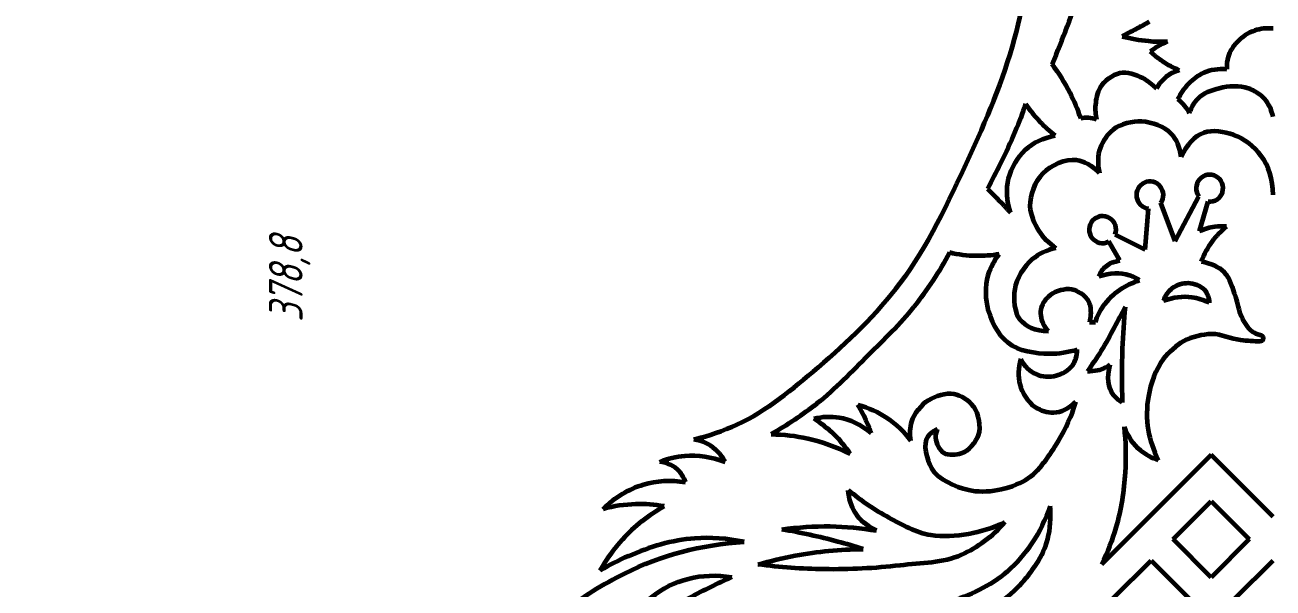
# Model space of a CAD drawing. Header units: millimetres. Extents: x -63 to 541, y 21 to 463.
# Drawn here: x -62.5 to 122.9, y 164.8 to 248.3 of the extents above; entities that cross this region are included whole.
import ezdxf

# ---------------------------------------------------------------- set-up
doc = ezdxf.new("R2010")
doc.units = ezdxf.units.MM
doc.linetypes.add('K5LT32769', pattern=[0])
doc.linetypes.add('K5LT_THIN', pattern=[0])
doc.styles.add('KDIMTEXTSTYLE', font='GOST_AU.SHX', dxfattribs={"width": 0.96, "oblique": 15, "height": 5})
doc.dimstyles.new('KDIMSTYLE (1.00)', dxfattribs={"dimtxt": 5, "dimasz": 1, "dimexe": 2, "dimexo": 0, "dimgap": 1, "dimtad": 1, "dimtxsty": 'KDIMTEXTSTYLE', "dimsah": 1, "dimcen": 0, "dimdle": 1, "dimadec": 0, "dimazin": 0, "dimtfac": 0.667, "dimtmove": 0, "dimatfit": 3, "dimfxl": 1, "dimtvp": 1, "dimtolj": 1, "dimtzin": 0, "dimarcsym": 0})

# ---------------------------------------------------------------- blocks, each defined once
blk = doc.blocks.new('KDIMARROW_01')
blk.add_hatch(color=0).paths.add_polyline_path([(0, 0), (-5, 0.66), (-4.5, 0), (-5, -0.66)])
at = {"color": 0, "linetype": 'K5LT_THIN', "lineweight": 18}
for p, q in [((-4.5, 0), (-5, 0.66)), ((-5, 0.66), (0, 0)), ((0, 0), (-5, -0.66)), ((-5, -0.66), (-4.5, 0)), ((0, 0), (-1, 0))]:
    blk.add_line(p, q, dxfattribs=at)

msp = doc.modelspace()

# ---------------------------------------------------------------- linework, layer by layer
at = {"color": 30, "linetype": 'K5LT32769', "lineweight": 60, "true_color": 0xff8000}
for p, q in [((108.293, 216.221), (111.853, 222.855)), ((103.881, 214.976), (104.337, 221.064)), ((108.293, 216.221), (106.193, 221.89)), ((111.946, 217.68), (113.226, 222.088)), ((99.41, 217.214), (103.881, 214.976)), ((100.106, 213.318), (98.443, 216.138)), ((113.661, 184.519), (97.398, 168.256)), ((122.854, 175.327), (113.661, 184.519)), ((108.004, 171.98), (113.661, 177.637)), ((113.661, 177.637), (119.318, 171.98)), ((113.661, 166.323), (108.004, 171.98)), ((119.318, 171.98), (113.661, 166.323)), ((99.074, 163.174), (104.73, 168.831)), ((104.73, 168.831), (110.387, 163.174)), ((117.197, 163.174), (122.854, 168.831))]:
    msp.add_line(p, q, dxfattribs=at)
for centre, start, end in [((104.565, 223.051), 324.50766, 263.43998), ((113.436, 224.076), 263.97888, 217.65947), ((97.54, 217.923), 339.23031, 296.8292)]:
    msp.add_arc(centre, 2, start, end, dxfattribs=at)
for points, knots in [([(36.844, 186.795), (39.062, 187.351), (41.189, 188.084), (43.225, 188.994), (47.676, 190.982), (51.535, 194.339), (55.286, 197.486), (59.724, 201.208), (63.98, 205.39), (67.47, 209.977), (71.656, 215.48), (74.645, 221.994), (77.561, 228.314), (80.234, 234.108), (82.817, 240.072), (84.453, 246.22), (85.952, 251.854), (86.927, 257.753), (87.283, 263.573), (87.638, 269.362), (87.646, 275.366), (86.607, 281.048), (85.677, 286.126), (83.842, 291.149), (81.868, 295.94), (78.826, 303.324), (74.399, 310.201), (69.931, 316.861), (67.992, 319.751), (66.004, 322.632), (63.839, 325.353), (60.548, 329.488), (56.327, 332.864), (53.035, 336.999), (50.767, 339.847), (47.96, 342.561), (46.671, 345.903), (45.922, 347.844), (45.158, 350.06), (45.268, 352.105), (45.367, 353.945), (45.788, 356.186), (46.966, 357.569), (47.663, 358.387), (48.574, 359.052), (49.699, 359.563)], [0, 0, 0, 0, 1, 1, 1, 2, 2, 2, 3, 3, 3, 4, 4, 4, 5, 5, 5, 6, 6, 6, 7, 7, 7, 8, 8, 8, 9, 9, 9, 10, 10, 10, 11, 11, 11, 12, 12, 12, 13, 13, 13, 14, 14, 14, 15, 15, 15, 15]), ([(90.031, 242.474), (91.629, 246.176), (93.042, 249.939), (94.268, 253.762), (95.384, 257.238), (96.292, 260.788), (97.153, 264.338), (97.747, 266.791), (98.294, 269.257), (98.792, 271.734)], [0, 0, 0, 0, 1, 1, 1, 2, 2, 2, 3, 3, 3, 3]), ([(104.447, 248.729), (103.825, 248.39), (103.202, 248.054), (102.577, 247.72), (101.867, 247.341), (101.155, 246.965), (100.441, 246.593)], [0, 0, 0, 0, 1, 1, 1, 2, 2, 2, 2]), ([(100.441, 246.593), (101.735, 246.256), (103.041, 246.029), (104.358, 245.91), (105.292, 245.826), (106.232, 245.796), (107.177, 245.821)], [0, 0, 0, 0, 1, 1, 1, 2, 2, 2, 2]), ([(122.854, 247.752), (121.887, 247.837), (120.986, 247.738), (120.151, 247.456), (119.18, 247.127), (118.204, 246.479), (117.505, 245.724), (116.941, 245.115), (116.402, 244.345), (116.17, 243.548), (116.005, 242.983), (115.947, 242.381), (115.997, 241.743)], [0, 0, 0, 0, 1, 1, 1, 2, 2, 2, 3, 3, 3, 4, 4, 4, 4]), ([(107.177, 245.821), (106.685, 245.613), (106.21, 245.376), (105.752, 245.109), (105.364, 244.883), (104.989, 244.635), (104.625, 244.367)], [0, 0, 0, 0, 1, 1, 1, 2, 2, 2, 2]), ([(104.625, 244.367), (105.2, 243.815), (105.813, 243.32), (106.465, 242.883), (107.233, 242.368), (108.054, 241.933), (108.928, 241.578)], [0, 0, 0, 0, 1, 1, 1, 2, 2, 2, 2]), ([(94.304, 234.426), (93.855, 235.729), (93.321, 236.987), (92.702, 238.201), (91.94, 239.692), (91.05, 241.116), (90.031, 242.474)], [0, 0, 0, 0, 1, 1, 1, 2, 2, 2, 2]), ([(105.521, 238.842), (104.921, 239.49), (104.256, 240.001), (103.527, 240.373), (102.512, 240.89), (101.15, 241.333), (100.108, 241.121), (99.031, 240.901), (97.787, 239.956), (97.188, 238.984), (96.754, 238.278), (96.554, 237.315), (96.476, 236.456), (96.411, 235.732), (96.458, 234.996), (96.619, 234.248)], [0, 0, 0, 0, 1, 1, 1, 2, 2, 2, 3, 3, 3, 4, 4, 4, 5, 5, 5, 5]), ([(108.928, 241.578), (108.19, 241.359), (107.541, 241.029), (106.981, 240.586), (106.398, 240.126), (105.911, 239.544), (105.521, 238.842)], [0, 0, 0, 0, 1, 1, 1, 2, 2, 2, 2]), ([(108.726, 237.267), (109.16, 238.149), (109.704, 238.924), (110.358, 239.592), (110.989, 240.236), (111.751, 240.859), (112.559, 241.224), (113.585, 241.686), (114.731, 241.859), (115.997, 241.743)], [0, 0, 0, 0, 1, 1, 1, 2, 2, 2, 3, 3, 3, 3]), ([(122.854, 234.671), (122.632, 235.729), (122.209, 236.611), (121.585, 237.317), (120.977, 238.004), (120.047, 238.562), (119.187, 238.875), (117.884, 239.348), (116.223, 239.218), (114.859, 238.875), (113.743, 238.593), (112.463, 238.148), (111.669, 237.341), (111.119, 236.783), (110.699, 236.082), (110.408, 235.239)], [0, 0, 0, 0, 1, 1, 1, 2, 2, 2, 3, 3, 3, 4, 4, 4, 5, 5, 5, 5]), ([(86.113, 236.567), (85.641, 235.191), (85.126, 233.832), (84.567, 232.492), (83.89, 230.87), (83.123, 229.283), (82.345, 227.707), (81.728, 226.456), (81.087, 225.216), (80.422, 223.989)], [0, 0, 0, 0, 1, 1, 1, 2, 2, 2, 3, 3, 3, 3]), ([(86.113, 236.567), (86.753, 235.625), (87.461, 234.745), (88.236, 233.93), (88.93, 233.199), (89.679, 232.519), (90.482, 231.889)], [0, 0, 0, 0, 1, 1, 1, 2, 2, 2, 2]), ([(108.726, 237.267), (109.093, 236.968), (109.423, 236.639), (109.715, 236.278), (109.976, 235.956), (110.207, 235.61), (110.408, 235.239)], [0, 0, 0, 0, 1, 1, 1, 2, 2, 2, 2]), ([(96.619, 234.248), (96.231, 234.386), (95.839, 234.469), (95.443, 234.497), (95.067, 234.523), (94.687, 234.5), (94.304, 234.426)], [0, 0, 0, 0, 1, 1, 1, 2, 2, 2, 2]), ([(109.223, 228.732), (109.013, 230.166), (108.514, 231.305), (107.728, 232.151), (106.734, 233.218), (104.853, 233.873), (103.369, 233.945), (101.972, 234.013), (100.193, 233.61), (99.096, 232.749), (98.269, 232.1), (97.522, 231.021), (97.173, 230.014), (96.784, 228.893), (96.755, 227.654), (97.087, 226.296)], [0, 0, 0, 0, 1, 1, 1, 2, 2, 2, 3, 3, 3, 4, 4, 4, 5, 5, 5, 5]), ([(83.841, 220.442), (83.286, 222.237), (83.2, 223.918), (83.584, 225.484), (83.964, 227.035), (84.928, 228.728), (86.105, 229.8), (87.247, 230.841), (88.706, 231.538), (90.482, 231.889)], [0, 0, 0, 0, 1, 1, 1, 2, 2, 2, 3, 3, 3, 3]), ([(122.854, 223.091), (122.81, 225.416), (122.212, 227.354), (121.06, 228.903), (120.095, 230.201), (118.535, 231.44), (117, 231.98), (115.658, 232.451), (113.816, 232.744), (112.556, 232.279), (111.18, 231.771), (110.069, 230.589), (109.223, 228.732)], [0, 0, 0, 0, 1, 1, 1, 2, 2, 2, 3, 3, 3, 4, 4, 4, 4]), ([(97.087, 226.296), (95.98, 227.41), (94.841, 228.051), (93.669, 228.219), (92.063, 228.45), (89.825, 227.42), (88.669, 226.254), (87.543, 225.116), (86.674, 223.015), (86.746, 221.382), (86.799, 220.177), (87.39, 218.81), (88.071, 217.75), (88.704, 216.765), (89.545, 215.91), (90.592, 215.186)], [0, 0, 0, 0, 1, 1, 1, 2, 2, 2, 3, 3, 3, 4, 4, 4, 5, 5, 5, 5]), ([(80.422, 223.989), (80.957, 223.47), (81.484, 222.943), (82.003, 222.408), (82.627, 221.764), (83.24, 221.109), (83.841, 220.442)], [0, 0, 0, 0, 1, 1, 1, 2, 2, 2, 2]), ([(115.952, 218.363), (115.359, 218.418), (114.775, 218.408), (114.201, 218.333), (113.432, 218.233), (112.68, 218.015), (111.946, 217.68)], [0, 0, 0, 0, 1, 1, 1, 2, 2, 2, 2]), ([(112.243, 213.2), (112.641, 214.298), (113.176, 215.297), (113.845, 216.197), (114.44, 216.997), (115.143, 217.719), (115.952, 218.363)], [0, 0, 0, 0, 1, 1, 1, 2, 2, 2, 2]), ([(90.592, 215.186), (89.203, 214.871), (88.035, 214.316), (87.088, 213.52), (85.83, 212.462), (84.735, 210.669), (84.482, 209.075), (84.257, 207.667), (84.423, 205.628), (85.251, 204.589), (86.083, 203.543), (87.493, 202.959), (89.481, 202.837)], [0, 0, 0, 0, 1, 1, 1, 2, 2, 2, 3, 3, 3, 4, 4, 4, 4]), ([(74.822, 214.507), (73.27, 211.645), (71.498, 208.958), (69.506, 206.445), (67.478, 203.885), (65.056, 201.624), (62.738, 199.307), (60.265, 196.836), (57.854, 194.253), (55.107, 192.108), (52.97, 190.438), (50.71, 188.923), (48.326, 187.562)], [0, 0, 0, 0, 1, 1, 1, 2, 2, 2, 3, 3, 3, 4, 4, 4, 4]), ([(82.192, 214.284), (81.035, 214.083), (79.881, 213.992), (78.73, 214.012), (77.424, 214.035), (76.121, 214.199), (74.822, 214.507)], [0, 0, 0, 0, 1, 1, 1, 2, 2, 2, 2]), ([(93.765, 200.114), (92.393, 199.678), (91.033, 199.464), (89.684, 199.471), (87.597, 199.483), (85.048, 199.896), (83.502, 201.103), (81.982, 202.291), (80.826, 204.62), (80.436, 206.593), (80.114, 208.219), (80.172, 210.181), (80.757, 211.762), (81.085, 212.647), (81.563, 213.488), (82.192, 214.284)], [0, 0, 0, 0, 1, 1, 1, 2, 2, 2, 3, 3, 3, 4, 4, 4, 5, 5, 5, 5]), ([(96.99, 210.944), (97.243, 211.587), (97.599, 212.101), (98.058, 212.487), (98.598, 212.942), (99.281, 213.219), (100.106, 213.318)], [0, 0, 0, 0, 1, 1, 1, 2, 2, 2, 2]), ([(112.243, 213.2), (113.64, 212.961), (114.753, 212.439), (115.58, 211.633), (116.483, 210.754), (116.809, 209.238), (117.272, 207.983), (117.628, 207.017), (117.699, 205.922), (118.162, 205.016), (118.568, 204.22), (119.028, 203.298), (119.764, 202.82), (120.116, 202.591), (120.446, 202.401), (120.958, 202.307), (121.117, 202.278), (121.37, 202.157), (121.376, 201.864), (121.386, 201.4), (121.112, 201.343), (120.91, 201.341), (120.063, 201.334), (118.99, 201.397), (118.042, 201.51), (116.599, 201.681), (115.185, 202.448), (113.766, 202.42), (112.369, 202.392), (110.821, 202.031), (109.593, 201.372), (108.45, 200.759), (107.389, 199.751), (106.588, 198.728), (105.39, 197.197), (104.683, 195.11), (104.338, 193.181), (104.052, 191.582), (104.052, 189.83), (104.316, 188.22), (104.568, 186.684), (105.066, 185.189), (105.812, 183.733)], [0, 0, 0, 0, 1, 1, 1, 2, 2, 2, 3, 3, 3, 4, 4, 4, 5, 5, 5, 6, 6, 6, 7, 7, 7, 8, 8, 8, 9, 9, 9, 10, 10, 10, 11, 11, 11, 12, 12, 12, 13, 13, 13, 14, 14, 14, 14]), ([(103.04, 210.423), (102.55, 210.724), (102.047, 210.958), (101.53, 211.122), (100.119, 211.572), (98.605, 211.513), (96.99, 210.944)], [0, 0, 0, 0, 1, 1, 1, 2, 2, 2, 2]), ([(96.487, 204.179), (96.736, 205.085), (97.15, 205.849), (97.641, 206.569), (98.283, 207.511), (99.178, 208.348), (100.114, 209.001), (100.991, 209.614), (101.967, 210.088), (103.04, 210.423)], [0, 0, 0, 0, 1, 1, 1, 2, 2, 2, 3, 3, 3, 3]), ([(106.599, 207.335), (106.892, 208.193), (107.337, 208.844), (107.934, 209.289), (108.543, 209.742), (109.481, 210.029), (110.234, 210.006), (111.066, 209.98), (112.158, 209.59), (112.682, 208.967), (113.082, 208.493), (113.313, 207.858), (113.375, 207.063)], [0, 0, 0, 0, 1, 1, 1, 2, 2, 2, 3, 3, 3, 4, 4, 4, 4]), ([(89.481, 202.837), (89.148, 203.194), (88.892, 203.578), (88.712, 203.99), (88.405, 204.693), (88.27, 205.628), (88.456, 206.341), (88.641, 207.052), (89.238, 207.81), (89.823, 208.264), (90.622, 208.884), (91.986, 209.261), (92.942, 209.075), (93.86, 208.898), (95.04, 208.136), (95.464, 207.281), (95.735, 206.732), (95.791, 205.97), (95.763, 205.315), (95.747, 204.945), (95.69, 204.574), (95.592, 204.204)], [0, 0, 0, 0, 1, 1, 1, 2, 2, 2, 3, 3, 3, 4, 4, 4, 5, 5, 5, 6, 6, 6, 7, 7, 7, 7]), ([(113.375, 207.063), (112.53, 207.472), (111.673, 207.736), (110.803, 207.854), (109.433, 208.041), (108.032, 207.868), (106.599, 207.335)], [0, 0, 0, 0, 1, 1, 1, 2, 2, 2, 2]), ([(100.887, 206.47), (100.351, 205.443), (99.807, 204.421), (99.255, 203.403), (98.615, 202.226), (98.003, 201.031), (97.301, 199.892), (96.666, 198.861), (95.99, 197.855), (95.273, 196.875)], [0, 0, 0, 0, 1, 1, 1, 2, 2, 2, 3, 3, 3, 3]), ([(100.887, 206.47), (100.685, 204.403), (100.545, 202.334), (100.466, 200.263), (100.365, 197.595), (100.365, 194.925), (100.466, 192.25)], [0, 0, 0, 0, 1, 1, 1, 2, 2, 2, 2]), ([(85.382, 198.729), (84.985, 197.381), (84.941, 196.136), (85.251, 194.993), (85.596, 193.72), (86.486, 192.244), (87.6, 191.555), (88.337, 191.1), (89.388, 190.763), (90.246, 190.789), (91.393, 190.823), (92.498, 191.358), (93.56, 192.396)], [0, 0, 0, 0, 1, 1, 1, 2, 2, 2, 3, 3, 3, 4, 4, 4, 4]), ([(85.382, 198.729), (85.986, 197.612), (86.753, 196.854), (87.681, 196.454), (88.528, 196.09), (89.718, 196.025), (90.624, 196.257), (91.502, 196.481), (92.525, 197.043), (93.048, 197.765), (93.498, 198.386), (93.737, 199.169), (93.765, 200.114)], [0, 0, 0, 0, 1, 1, 1, 2, 2, 2, 3, 3, 3, 4, 4, 4, 4]), ([(98.686, 197.864), (98.083, 197.461), (97.449, 197.181), (96.782, 197.023), (96.296, 196.909), (95.793, 196.859), (95.273, 196.875)], [0, 0, 0, 0, 1, 1, 1, 2, 2, 2, 2]), ([(100.466, 192.25), (99.938, 192.569), (99.509, 192.94), (99.18, 193.363), (98.306, 194.491), (98.141, 195.991), (98.686, 197.864)], [0, 0, 0, 0, 1, 1, 1, 2, 2, 2, 2]), ([(69.074, 186.598), (68.891, 187.629), (68.932, 188.577), (69.197, 189.442), (69.575, 190.673), (70.617, 191.949), (71.695, 192.632), (72.724, 193.284), (74.289, 193.772), (75.454, 193.547), (76.488, 193.347), (77.726, 192.537), (78.347, 191.692), (79.127, 190.632), (79.475, 188.664), (79.064, 187.439), (78.709, 186.38), (77.622, 185.049), (76.542, 184.694), (75.811, 184.454), (74.643, 184.371), (74.02, 184.743), (73.374, 185.129), (72.807, 186.218), (72.783, 187.043), (72.771, 187.449), (72.854, 187.87), (73.03, 188.304)], [0, 0, 0, 0, 1, 1, 1, 2, 2, 2, 3, 3, 3, 4, 4, 4, 5, 5, 5, 6, 6, 6, 7, 7, 7, 8, 8, 8, 9, 9, 9, 9]), ([(63.163, 187.711), (62.98, 188.265), (62.774, 188.809), (62.545, 189.343), (62.163, 190.236), (61.718, 191.102), (61.21, 191.939)], [0, 0, 0, 0, 1, 1, 1, 2, 2, 2, 2]), ([(61.21, 191.939), (62.788, 191.501), (64.222, 190.85), (65.513, 189.986), (66.855, 189.087), (68.042, 187.958), (69.074, 186.598)], [0, 0, 0, 0, 1, 1, 1, 2, 2, 2, 2]), ([(73.03, 188.304), (72.406, 188.019), (71.929, 187.668), (71.6, 187.253), (70.725, 186.146), (71.443, 183.794), (72.12, 182.554), (73.033, 180.882), (75.668, 179.781), (77.61, 179.315), (80.24, 178.683), (83.804, 179.394), (86.116, 180.798), (88.142, 182.029), (89.692, 184.451), (90.988, 186.585), (92.077, 188.377), (92.934, 190.315), (93.56, 192.396)], [0, 0, 0, 0, 1, 1, 1, 2, 2, 2, 3, 3, 3, 4, 4, 4, 5, 5, 5, 6, 6, 6, 6]), ([(54.681, 189.887), (55.97, 190.193), (57.206, 190.251), (58.391, 190.06), (60.088, 189.787), (61.679, 189.004), (63.163, 187.711)], [0, 0, 0, 0, 1, 1, 1, 2, 2, 2, 2]), ([(60.048, 184.644), (59.339, 185.702), (58.54, 186.666), (57.649, 187.538), (56.752, 188.415), (55.763, 189.198), (54.681, 189.887)], [0, 0, 0, 0, 1, 1, 1, 2, 2, 2, 2]), ([(48.326, 187.562), (50.175, 187.543), (51.981, 187.337), (53.742, 186.944), (55.91, 186.461), (58.012, 185.694), (60.048, 184.644)], [0, 0, 0, 0, 1, 1, 1, 2, 2, 2, 2]), ([(100.735, 188.667), (100.97, 186.398), (101.017, 184.143), (100.877, 181.901), (100.706, 179.163), (100.293, 176.378), (99.524, 173.746), (98.976, 171.872), (98.268, 170.042), (97.398, 168.256)], [0, 0, 0, 0, 1, 1, 1, 2, 2, 2, 3, 3, 3, 3]), ([(100.735, 188.667), (101.287, 187.219), (102.094, 186.056), (103.156, 185.177), (103.912, 184.552), (104.797, 184.07), (105.812, 183.733)], [0, 0, 0, 0, 1, 1, 1, 2, 2, 2, 2]), ([(41.474, 183.471), (41.09, 184.198), (40.615, 184.812), (40.049, 185.311), (39.19, 186.068), (38.122, 186.563), (36.844, 186.795)], [0, 0, 0, 0, 1, 1, 1, 2, 2, 2, 2]), ([(31.755, 183.495), (32.989, 183.968), (34.23, 184.257), (35.479, 184.361), (37.459, 184.527), (39.457, 184.23), (41.474, 183.471)], [0, 0, 0, 0, 1, 1, 1, 2, 2, 2, 2]), ([(35.601, 180.469), (35.369, 181.118), (35.045, 181.665), (34.627, 182.11), (33.929, 182.855), (32.972, 183.316), (31.755, 183.495)], [0, 0, 0, 0, 1, 1, 1, 2, 2, 2, 2]), ([(23.346, 176.47), (25.168, 178.254), (27.168, 179.467), (29.345, 180.11), (31.289, 180.685), (33.375, 180.804), (35.601, 180.469)], [0, 0, 0, 0, 1, 1, 1, 2, 2, 2, 2]), ([(59.762, 179.282), (61.651, 177.711), (63.657, 176.358), (65.781, 175.223), (67.756, 174.167), (69.841, 172.977), (72.012, 172.623), (73.811, 172.331), (75.782, 172.493), (77.603, 172.801), (79.451, 173.115), (81.255, 173.684), (83.016, 174.511)], [0, 0, 0, 0, 1, 1, 1, 2, 2, 2, 3, 3, 3, 4, 4, 4, 4]), ([(63.964, 173.264), (62.556, 173.922), (61.5, 174.812), (60.795, 175.935), (60.2, 176.884), (59.855, 178), (59.762, 179.282)], [0, 0, 0, 0, 1, 1, 1, 2, 2, 2, 2]), ([(22.936, 167.342), (23.883, 169.053), (24.994, 170.609), (26.269, 172.008), (28.013, 173.924), (30.064, 175.548), (32.422, 176.88)], [0, 0, 0, 0, 1, 1, 1, 2, 2, 2, 2]), ([(32.422, 176.88), (30.998, 177.128), (29.579, 177.231), (28.166, 177.188), (26.552, 177.138), (24.945, 176.899), (23.346, 176.47)], [0, 0, 0, 0, 1, 1, 1, 2, 2, 2, 2]), ([(89.756, 176.893), (88.331, 172.868), (86.198, 169.627), (83.357, 167.17), (80.952, 165.091), (77.72, 163.59), (74.619, 162.617), (72.511, 161.955), (70.317, 161.545), (68.035, 161.386)], [0, 0, 0, 0, 1, 1, 1, 2, 2, 2, 3, 3, 3, 3]), ([(68.035, 161.386), (71.381, 159.991), (74.499, 159.622), (77.388, 160.278), (80.211, 160.92), (83.138, 162.985), (85.203, 165.14), (87.012, 167.027), (88.735, 169.496), (89.387, 172.031), (89.782, 173.565), (89.905, 175.185), (89.756, 176.893)], [0, 0, 0, 0, 1, 1, 1, 2, 2, 2, 3, 3, 3, 4, 4, 4, 4]), ([(83.016, 174.511), (81.112, 172.357), (78.976, 170.743), (76.606, 169.668), (73.867, 168.425), (70.523, 168.458), (67.454, 168.101), (63.73, 167.668), (59.95, 167.475), (56.202, 167.531), (52.923, 167.58), (49.647, 167.818), (46.373, 168.243)], [0, 0, 0, 0, 1, 1, 1, 2, 2, 2, 3, 3, 3, 4, 4, 4, 4]), ([(49.899, 173.442), (52.299, 173.789), (54.697, 173.944), (57.092, 173.905), (59.385, 173.868), (61.676, 173.655), (63.964, 173.264)], [0, 0, 0, 0, 1, 1, 1, 2, 2, 2, 2]), ([(61.97, 170.522), (60.719, 170.918), (59.461, 171.286), (58.196, 171.626), (55.463, 172.361), (52.697, 172.966), (49.899, 173.442)], [0, 0, 0, 0, 1, 1, 1, 2, 2, 2, 2]), ([(10.06, 144.266), (10.325, 146.679), (10.856, 148.983), (11.655, 151.178), (12.961, 154.766), (15.067, 158.377), (17.716, 161.066), (20.134, 163.521), (23.427, 165.349), (26.541, 166.914), (31.942, 169.629), (37.861, 171.189), (44.298, 171.593)], [0, 0, 0, 0, 1, 1, 1, 2, 2, 2, 3, 3, 3, 4, 4, 4, 4]), ([(44.298, 171.593), (41.811, 172.106), (39.357, 172.279), (36.934, 172.111), (33.608, 171.881), (30.23, 170.824), (27.14, 169.496), (25.701, 168.877), (24.299, 168.159), (22.936, 167.342)], [0, 0, 0, 0, 1, 1, 1, 2, 2, 2, 3, 3, 3, 3]), ([(46.373, 168.243), (48.198, 168.776), (50.037, 169.215), (51.893, 169.561), (55.203, 170.178), (58.562, 170.499), (61.97, 170.522)], [0, 0, 0, 0, 1, 1, 1, 2, 2, 2, 2]), ([(27.063, 158.909), (27.958, 160.719), (29.112, 162.215), (30.524, 163.396), (32.057, 164.678), (34.095, 165.631), (36.036, 166.13), (38.073, 166.655), (40.224, 166.726), (42.489, 166.344)], [0, 0, 0, 0, 1, 1, 1, 2, 2, 2, 3, 3, 3, 3]), ([(42.489, 166.344), (40.367, 165.412), (38.288, 164.4), (36.25, 163.31), (34.495, 162.372), (32.894, 161.119), (31.079, 160.319), (29.787, 159.749), (28.448, 159.279), (27.063, 158.909)], [0, 0, 0, 0, 1, 1, 1, 2, 2, 2, 3, 3, 3, 3])]:
    msp.add_open_spline(points, degree=3, knots=knots, dxfattribs=at)
msp.add_open_spline([(95.592, 204.204), (96.189, 204.187), (95.89, 204.196), (96.487, 204.179)], degree=3, dxfattribs=at)

# ---------------------------------------------------------------- dimensions: what is measured, and where the dimension line sits
at = {"color": 7}
msp.add_linear_dim(base=(-23.192, 21.143), p1=(8.313, 399.944), p2=(8.313, 21.143), angle=90, location=(-23.192, 210.544), dimstyle='KDIMSTYLE (1.00)', override={"dimexo": 0, "dimpost": '\\H5.0;\\W0.965;\\Q15;<>', "dimblk1": 'KDIMARROW_01', "dimblk2": 'KDIMARROW_01', "dimse1": 0, "dimse2": 0, "dimclrt": 7, "dimtolj": 1}, dxfattribs=at).render()

doc.saveas('drawing.dxf')
